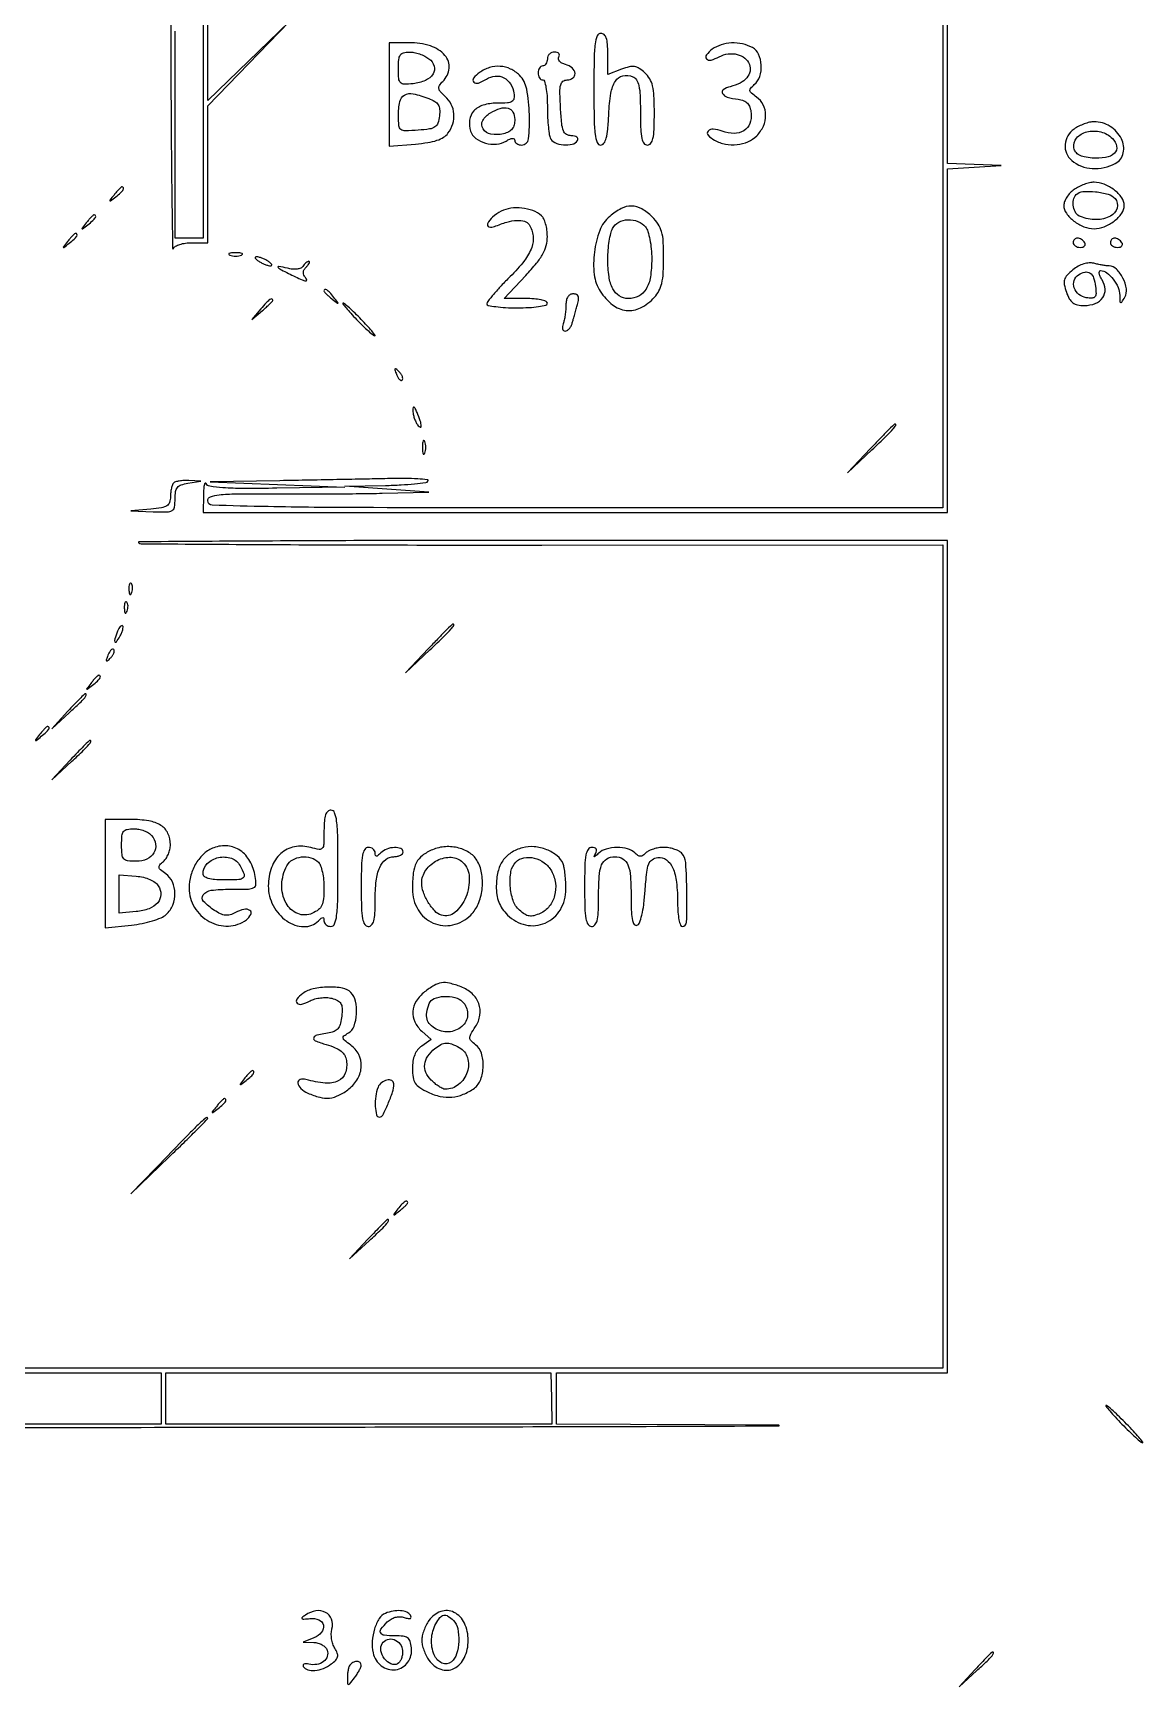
# Model space of a CAD drawing. Extents: x 0 to 968, y 0 to 666.
# Drawn here: x 729.5 to 968, y 31.1 to 387.1 of the extents above; entities that cross this region are included whole.
import ezdxf

# ---------------------------------------------------------------- set-up
doc = ezdxf.new("R2010")
doc.units = 0

msp = doc.modelspace()

# ---------------------------------------------------------------- linework, layer by layer
for points in [[(759, 431), (759.078947, 385.25, 0.001039), (759.145339, 367.791707, 0.001807), (759.282867, 353.30625, 0.00035), (759.455719, 340.788551, 0.818449), (759.662281, 340.75, -0.172505), (760.088808, 341.231263, -0.048881), (761.022149, 341.632812, -0.043052), (762.238446, 341.908066, -0.034139), (763.583333, 342), (767, 342), (767, 356.730217), (767, 371.460435), (775.75, 380.480124), (784.5, 389.499814), (775.75, 381.021985), (767, 372.544156), (767, 401.273659)], [(925, 429.972156), (925, 357.486078), (925, 285), (846, 285, -0.000465), (799.777888, 285.043032, -0.004429), (780.016737, 285.254896, -0.003132), (767.949177, 285.566836, -0.40484), (767, 286.546989, -0.316009), (767.576875, 287.368592, -0.060424), (769.456421, 287.800323, -0.024775), (773.069091, 288.001186, -0.00326), (780.75, 287.997213, 0.001878), (786.745434, 287.977539, 0.001376), (793.398438, 287.999004, 0.00139), (799.698508, 288.054181, 0.003083), (804.5, 288.139195), (814.5, 288.377941), (805.5, 289), (796.5, 289.622059), (805.190983, 289.811029, 0.007951), (808.555328, 289.937729, 0.012166), (811.465293, 290.164802, 0.006722), (813.872279, 290.444417, 0.225631), (814.345978, 290.75, 0.552503), (814.203873, 291.040109, 0.009918), (812.131282, 291.218696, 0.01451), (809.442381, 291.318504, 0.008018), (806.154995, 291.292368, -0.000849), (801.80892, 291.195489, -0.000307), (795.636155, 291.072168, -0.000305), (788.877308, 290.94541, -0.000363), (782.5, 290.834319), (767.5, 290.583901), (782, 290), (796.5, 289.416099), (781.833333, 289.20805, -0.004116), (774.65863, 289.165338, -0.016575), (770.279935, 289.32052, -0.019827), (767.451555, 289.627811, -0.265861), (766.662281, 290.25, 0.484869), (766.467692, 290.306868, 0.182733), (766.282867, 290.03125, 0.0391), (766.143006, 289.112509, 0.012966), (766.078947, 287.75), (766, 284), (846, 284), (926, 284), (926, 320.950096), (926, 357.900192), (931.75, 358.261012), (937.5, 358.621831), (931.75, 358.810916), (926, 359), (926, 386.450096), (926, 413.900192)], [(693.25, 87.240071, 0.000121), (783.862281, 87.351047, 0.000282), (851.725, 87.488824, 0.000543), (889.749947, 87.628751, 0.994807), (889.75, 87.749768), (842, 88.019394), (842, 93.509697), (842, 99), (884, 99), (926, 99), (926, 188.5), (926, 278), (838.833333, 278, 0.000556), (805.444348, 277.962903, 0.000935), (777.423639, 277.848236, 0.00005), (752.270522, 277.695755, 0.665953), (752.183309, 277.483357, 0.197378), (752.69165, 277.271035, 0.000049), (777.854758, 277.124936, 0.000929), (805.780438, 277.017422, 0.000562), (838.849976, 276.988698), (925, 277.010681), (925, 188.505341), (925, 100), (811.005403, 100), (697.010807, 100)]]:
    msp.add_lwpolyline(points, format="xyb")
for points in [[(766, 431), (766, 387), (766, 343), (763, 343), (760, 343), (760, 387.5)], [(726.5, 99), (757, 99), (757, 93.5), (757, 88), (681.55226, 88)]]:
    msp.add_lwpolyline(points)
for points in [[(806, 373.87617), (806, 362.75234), (811.649858, 363.22087, 0.018269), (814.305064, 363.539072, 0.040918), (816.277935, 364.016843, 0.055522), (817.703607, 364.671234, 0.099874), (818.649858, 365.53583, 0.081972), (819.675039, 367.565115, 0.095423), (819.920432, 369.709363, 0.098179), (819.352909, 371.743717, 0.092122), (818.043863, 373.460304, -0.023708), (816.996987, 374.50211, -0.147729), (816.67357, 375.176649, -0.192036), (816.821481, 375.820813, -0.045091), (817.543863, 376.68672, 0.172669), (818.879941, 379.499636, 0.20786), (817.998702, 382.265743, 0.138842), (814.861799, 384.305617, 0.075305), (810.277494, 385), (806, 385)], [(850, 375, 0.004217), (850.053974, 368.600309, 0.02594), (850.280298, 365.312834, 0.055733), (850.701298, 363.530503, 0.316882), (851.45431, 363, 0.246002), (852.163118, 363.3712, 0.087336), (852.657002, 364.443228, 0.043061), (852.991907, 366.377785, 0.010222), (853.20431, 369.645606, -0.027511), (853.652737, 374.13877, -0.104327), (854.647957, 376.763813, -0.199483), (856.220685, 377.85535, -0.145853), (858.364077, 377.690532, -0.165856), (859.173649, 377.015355, -0.084329), (859.669515, 375.769126, -0.043184), (859.931196, 373.671559, -0.00945), (860, 370.031385, 0.0084), (860.061012, 366.400081, 0.044173), (860.303332, 364.421897, 0.103063), (860.763741, 363.378552, 0.24202), (861.5, 363, 0.23859), (862.234039, 363.371411, 0.104938), (862.695216, 364.390835, 0.045229), (862.938448, 366.321391, 0.008734), (863, 369.845012, 0.011424), (862.915999, 373.521099, 0.046463), (862.607363, 375.734393, 0.075415), (861.991634, 377.26726, 0.075828), (860.9499, 378.54534, 0.040531), (859.745269, 379.469779, 0.106964), (858.733261, 379.851179, 0.097335), (857.595972, 379.797956, 0.030034), (855.9499, 379.287191), (853, 378.173728), (853, 382.586864, 0.017209), (852.92687, 384.710963, 0.064794), (852.665026, 386.014477, 0.127015), (852.195065, 386.731289, 0.18657), (851.5, 387, 0.308488), (850.718019, 386.466794, 0.062466), (850.28125, 384.75, 0.027022), (850.053031, 381.510079, 0.004073)], [(875.442702, 383.581761, 0.065094), (874.184247, 382.382359, 0.374519), (874.215869, 381.534565, 0.279734), (875.188243, 381.264099, 0.054345), (876.952126, 381.974379, -0.088531), (878.868281, 382.598321, -0.096857), (880.819303, 382.491065, -0.107111), (882.437066, 381.686642, -0.133164), (883.424872, 380.335185, -0.140131), (883.555844, 378.849999, -0.130347), (882.890844, 377.472373, -0.099101), (881.434072, 376.33173, -0.055262), (879.314337, 375.542758, 0.080535), (877.814404, 374.896845, 0.411117), (877.632745, 374.097033, 0.186475), (878.665257, 373.319723, 0.035895), (881, 372.834676, -0.057817), (882.204253, 372.528995, -0.114724), (883.016809, 371.98195, -0.10948), (883.527866, 371.113137, -0.049692), (883.809932, 369.817258, -0.123547), (883.521321, 367.623861, -0.160975), (882.231213, 366.079354, -0.141722), (880.12757, 365.487801, -0.089205), (877.600876, 365.961647, 0.062011), (875.654887, 366.436745, 0.244996), (874.539817, 366.010739, 0.385237), (874.549011, 365.099917, 0.083663), (875.90625, 364.050173, 0.074188), (878.2762, 363.203046, 0.074954), (880.781628, 363.088824, 0.07815), (883.118019, 363.710487, 0.092604), (885, 365, 0.09236), (886.425993, 367.079008, 0.105295), (886.921688, 369.437174, 0.114504), (886.404159, 371.641086, 0.125941), (884.978172, 373.302736, -0.02144), (883.871735, 374.150658, -0.174111), (883.554481, 374.693031, -0.230334), (883.701143, 375.226551, -0.039278), (884.478172, 375.981884, 0.143037), (885.65806, 377.729202, 0.090596), (885.976681, 380.183856, 0.09331), (885.408809, 382.527721, 0.165388), (884.065741, 383.964816, 0.070034), (881.930664, 384.747949, 0.064115), (879.595686, 384.943754, 0.065666), (877.341455, 384.543938, 0.081351)], [(814.55887, 381.558569, -0.160837), (815.666953, 379.983646, -0.218309), (815.434892, 378.283946, -0.149731), (813.788353, 376.874479, -0.078044), (811.149151, 376.186642, -0.024872), (809.237201, 376.092027, -0.202936), (808.448955, 376.425963, -0.176224), (808.078516, 377.253759, -0.017979), (808, 379.436642, -0.0209), (808.082046, 381.398575, -0.123457), (808.411987, 382.364166, -0.188762), (809.083392, 382.846262, -0.062481), (810.30887, 383, -0.050794), (811.334297, 382.89556, -0.031006), (812.509717, 382.57658, -0.030868), (813.647196, 382.110738, -0.047113)], [(840, 381.5, -0.064853), (839.925306, 380.926543, -0.082425), (839.70625, 380.440625, -0.098894), (839.381354, 380.115568, -0.148195), (839, 380, 0.148195), (838.618646, 379.884432, 0.098894), (838.29375, 379.559375, 0.082425), (838.074694, 379.073457, 0.064853), (838, 378.5, 0.064853), (838.074694, 377.926543, 0.082425), (838.29375, 377.440625, 0.098894), (838.618646, 377.115568, 0.148195), (839, 377, -0.330755), (839.39084, 376.709696, -0.02765), (839.70625, 375.4084, -0.028272), (839.927845, 373.658757, -0.017365), (840, 371.581787, 0.010167), (840.044544, 369.391433, 0.011458), (840.178303, 367.290525, 0.010765), (840.370967, 365.513967, 0.059282), (840.606989, 364.581787, 0.19572), (841.57528, 363.548548, 0.083412), (843.437895, 363.043379, 0.083595), (845.359446, 363.175009, 0.198036), (846.5, 364, 0.191274), (846.567117, 364.378299, 0.184972), (846.357741, 364.70625, 0.109377), (845.859089, 364.928275, 0.050294), (845.147838, 365, -0.135984), (844.108231, 365.288066, -0.167262), (843.464288, 366.05457, -0.068347), (843.093009, 367.634681, -0.009478), (842.838821, 371.001822, -0.008299), (842.704599, 374.372741, -0.063635), (842.868496, 375.944521, -0.175171), (843.36506, 376.706052, -0.163225), (844.25, 377.001822, 0.160167), (845.511399, 377.415075, 0.266547), (845.95015, 378.409331, 0.193739), (845.331509, 379.574389, 0.111495), (843.899384, 380.316061, -0.054424), (843.142843, 380.604735, -0.092644), (842.608928, 381.017417, -0.133697), (842.377158, 381.482644, -0.189716), (842.458401, 381.932692, 0.127198), (842.584129, 382.338365, 0.189138), (842.466306, 382.686478, 0.147197), (842.106799, 382.921133, 0.071618), (841.559017, 383, 0.095165), (840.963945, 382.885705, 0.09695), (840.457961, 382.559375, 0.098802), (840.119235, 382.072373, 0.103052)], [(825.442702, 378.581761, 0.062245), (824.153329, 377.366779, 0.392277), (824.200261, 376.542824, 0.285451), (825.178219, 376.334251, 0.053115), (826.906077, 377.173417, -0.116771), (828.813995, 377.817896, -0.142498), (830.657306, 377.46373, -0.136094), (832.082257, 376.153606, -0.102643), (832.819551, 374.147872, -0.072133), (832.823815, 372.987614, -0.230514), (832.402669, 372.363297, -0.117378), (831.406559, 372.065455, -0.014215), (829.104735, 372, 0.072962), (826.214813, 371.576036, 0.133804), (824.209466, 370.326153, 0.155437), (823.296991, 368.382923, 0.109922), (823.511251, 365.964551, 0.159082), (824.616565, 364.425596, 0.091222), (826.694193, 363.42075, 0.086572), (829.103355, 363.189169, 0.120925), (831.15093, 363.862185, -0.029732), (831.926931, 364.284909, -0.090346), (832.505352, 364.438256, -0.198015), (832.852787, 364.326188, -0.22042), (833, 364.008474, 0.147022), (833.115582, 363.623892, 0.099069), (833.440625, 363.296239, 0.082829), (833.926564, 363.075361, 0.065429), (834.5, 363, 0.382313), (835.957364, 364.305094, 0.035878), (836.158116, 369.529771, 0.037605), (835.557884, 375.040417, 0.151578), (834, 378, 0.086917), (832.083118, 379.345461, 0.092947), (829.867377, 379.91889, 0.092015), (827.576075, 379.65275, 0.083248)], [(814.501276, 372.999515, -0.043748), (815.813648, 372.364334, -0.120455), (816.540873, 371.647854, -0.122039), (816.850228, 370.682803, -0.045505), (816.816376, 369.249515, -0.051883), (816.477261, 367.720372, -0.166245), (815.853056, 366.901627, -0.112191), (814.693378, 366.456511, -0.017705), (812.25, 366.192502, -0.012105), (809.489923, 366.05987, -0.164314), (808.540674, 366.355496, -0.216259), (808.097788, 367.134043, -0.022817), (808, 369.275836, -0.047753), (808.291881, 372.325041, -0.218318), (809.301205, 373.736582, -0.188144), (811.149662, 374.012564, -0.034912)], [(833, 368.519052, -0.058262), (832.861085, 367.330928, -0.10933), (832.442017, 366.464671, -0.108249), (831.693185, 365.850696, -0.05636), (830.556835, 365.424909, -0.104594), (827.883477, 365.324681, -0.213573), (826.176136, 366.472246, -0.271304), (826.125657, 368.252935, -0.136302), (827.75, 369.919901, -0.054332), (829.896514, 370.875531, -0.143741), (831.560484, 370.91676, -0.207606), (832.606797, 370.087559, -0.123434)], [(953.222506, 366.443296, 0.220211), (951.285219, 363.108494, 0.246374), (952.687572, 359.700301, 0.16165), (957.127385, 357.943482, 0.137777), (962.065741, 359.035184, 0.219075), (963.776213, 361.294264, 0.173661), (963.383538, 364.36554, 0.137043), (960.943768, 367.019115, 0.139638), (957.5, 368, 0.058268), (956.553351, 367.889305, 0.029063), (955.395804, 367.542718, 0.02839), (954.224079, 367.0393, 0.037131)], [(961.463089, 364.394054, -0.150785), (962.345343, 362.724275, -0.253358), (961.874588, 361.252169, -0.152019), (959.992906, 360.312172, -0.061423), (957.093908, 360.199436, -0.029342), (955.407474, 360.441378, -0.076399), (954.260469, 360.864834, -0.109309), (953.539924, 361.501811, -0.110859), (953.159924, 362.380173, -0.231753), (953.74209, 364.500412, -0.153542), (955.944219, 365.828392, -0.121383), (958.949783, 365.817465, -0.135871)], [(746.872445, 352.25, 0.001576), (745.99236, 351.120493, 0.377591), (746, 351, 0.377591), (746.120493, 350.99236, 0.001576), (747.25, 351.872445, 0.017685), (748.306759, 352.76332, 0.065617), (748.869516, 353.426111, 0.241985), (748.90695, 353.806605, 0.307699), (748.622445, 354, 0.184603), (748.410139, 353.91885, 0.013803), (747.952641, 353.485937, 0.017649), (747.425681, 352.920402, 0.012436)], [(953.222506, 353.443296, 0.051033), (952.372256, 352.70805, 0.045695), (951.652861, 351.789687, 0.048436), (951.160517, 350.835567, 0.095182), (951, 350, 0.158102), (951.542254, 348.327982, 0.072095), (953.161089, 346.662376, 0.067981), (955.326433, 345.422745, 0.096344), (957.5, 345, 0.096344), (959.673567, 345.422745, 0.067981), (961.838911, 346.662376, 0.072095), (963.457746, 348.327982, 0.158102), (964, 350, 0.158102), (963.457746, 351.672018, 0.072095), (961.838911, 353.337624, 0.067981), (959.673567, 354.577255, 0.096344), (957.5, 355, 0.058268), (956.553351, 354.889305, 0.029063), (955.395804, 354.542718, 0.02839), (954.224079, 354.0393, 0.037131)], [(962, 351.5, -0.245481), (962.437385, 349.460745, -0.20723), (961.036083, 347.72375, -0.121671), (957.987793, 346.974124, -0.091602), (954.581787, 347.606989, -0.156393), (953.615061, 348.383449, -0.098464), (953.062968, 349.735976, -0.097276), (953.066933, 351.211686, -0.148265), (953.666667, 352.333333, -0.181155), (955.115116, 352.992329, -0.04208), (957.835428, 352.950004, -0.04269), (960.541322, 352.443631, -0.153117)], [(830.078969, 348.75942, 0.056737), (828.217963, 347.505191, 0.111812), (827.156032, 346.084001, 0.449713), (827.460391, 345.413674, 0.175523), (828.61355, 345.469247, -0.027231), (831.313993, 346.428177, -0.057806), (833.496945, 346.805775, -0.084407), (835.109331, 346.623422, -0.183319), (836.091055, 345.886911, -0.112465), (836.944221, 343.479268, -0.117427), (836.649947, 340.980357, -0.079982), (835.069771, 338.159553, -0.028794), (832, 334.714286, 0.007988), (830.0842, 332.736276, 0.011709), (828.46875, 330.93125, 0.007209), (827.185477, 329.383337, 0.171085), (827, 328.857143, 0.358722), (827.278889, 328.518439, 0.015499), (828.909375, 328.251786, 0.020399), (831.007972, 328.061724, 0.012382), (833.5, 328, 0.013867), (836.036573, 328.070361, 0.024301), (838.125, 328.288462, 0.022017), (839.685898, 328.599474, 0.345347), (840, 329, 0.314024), (839.729048, 329.388877, 0.035339), (838.637928, 329.70625, 0.032797), (837.140408, 329.927741, 0.02032), (835.363158, 330), (830.726316, 330), (835.363158, 334.957159, 0.015466), (837.691762, 337.606299, 0.046195), (839.048765, 339.599056, 0.064554), (839.758385, 341.39348, 0.061993), (840, 343.334714, 0.033381), (839.907379, 344.720498, 0.035215), (839.631169, 346.056472, 0.037641), (839.227789, 347.163173, 0.113813), (838.744406, 347.797161, 0.083473), (836.86297, 348.889854, 0.062333), (834.526015, 349.449619, 0.062517), (832.131015, 349.41542, 0.085338)], [(853.402087, 347.669438, 0.124788), (851.269262, 344.631689, 0.059797), (850.108337, 339.976446, 0.059552), (850.07942, 335.141183, 0.117298), (851.37716, 331.547133, 0.078816), (854.016445, 328.641189, 0.142639), (856.96118, 327.421178, 0.147463), (860.030252, 327.990466, 0.086351), (863.033829, 330.266686, 0.069146), (863.992601, 331.632793, 0.061506), (864.589678, 333.26332, 0.042779), (864.90672, 335.470626, 0.014289), (865, 338.734016, 0.013441), (864.905028, 342.26622, 0.054532), (864.556938, 344.386509, 0.078644), (863.83263, 345.971509, 0.04999), (862.545455, 347.545455, 0.065117), (860.287256, 349.281279, 0.128637), (858.122445, 349.879074, 0.123767), (855.884949, 349.34875, 0.057905)], [(740.872445, 346.25, 0.001576), (739.99236, 345.120493, 0.377591), (740, 345, 0.377591), (740.120493, 344.99236, 0.001576), (741.25, 345.872445, 0.017685), (742.306759, 346.76332, 0.065617), (742.869516, 347.426111, 0.241985), (742.90695, 347.806605, 0.307699), (742.622445, 348, 0.184603), (742.410139, 347.91885, 0.013803), (741.952641, 347.485937, 0.017649), (741.425681, 346.920402, 0.012436)], [(861.091841, 345.389338, -0.09947), (861.612447, 344.423643, -0.026131), (862.038982, 342.709635, -0.025287), (862.33105, 340.653217, -0.022634), (862.428571, 338.5, -0.036447), (862.146187, 334.631289, -0.097149), (861.228828, 332.033127, -0.141371), (859.650832, 330.542873, -0.119547), (857.412739, 330, -0.141089), (855.471751, 330.55883, -0.13361), (854.076356, 332.073322, -0.086829), (853.253071, 334.682721, -0.033112), (853, 338.5, -0.019869), (853.076131, 340.415043, -0.01923), (853.304085, 342.339173, -0.019557), (853.635753, 344.014131, -0.064289), (854.035184, 345.065741, -0.147929), (855.357658, 346.388937, -0.111994), (857.34782, 346.937339, -0.10704), (859.455148, 346.581148, -0.124986)], [(736.872445, 342.25, 0.001576), (735.99236, 341.120493, 0.377591), (736, 341, 0.377591), (736.120493, 340.99236, 0.001576), (737.25, 341.872445, 0.017685), (738.306759, 342.76332, 0.065617), (738.869516, 343.426111, 0.241985), (738.90695, 343.806605, 0.307699), (738.622445, 344, 0.184603), (738.410139, 343.91885, 0.013803), (737.952641, 343.485937, 0.017649), (737.425681, 342.920402, 0.012436)], [(953, 342, 0.153634), (953.120018, 341.618621, 0.097988), (953.457961, 341.29375, 0.080552), (953.962904, 341.074545, 0.062283), (954.559017, 341, 0.066118), (955.110654, 341.073267, 0.138808), (955.478525, 341.29375, 0.191142), (955.607943, 341.620352, 0.139169), (955.5, 342, 0.06081), (955.193797, 342.382515, 0.051032), (954.7871, 342.70625, 0.053229), (954.346558, 342.926698, 0.089642), (953.940983, 343, 0.105429), (953.581949, 342.923444, 0.099231), (953.276414, 342.70625, 0.096318), (953.071618, 342.381732, 0.092995)], [(961, 342, 0.153634), (961.120018, 341.618621, 0.097988), (961.457961, 341.29375, 0.080552), (961.962904, 341.074545, 0.062283), (962.559017, 341, 0.066118), (963.110654, 341.073267, 0.138808), (963.478525, 341.29375, 0.191142), (963.607943, 341.620352, 0.139169), (963.5, 342, 0.06081), (963.193797, 342.382515, 0.051032), (962.7871, 342.70625, 0.053229), (962.346558, 342.926698, 0.089642), (961.940983, 343, 0.105429), (961.581949, 342.923444, 0.099231), (961.276414, 342.70625, 0.096318), (961.071618, 342.381732, 0.092995)], [(771.75, 339.337719, 0.057986), (772.320008, 339.181385, 0.037979), (773, 339.12966, 0.037979), (773.679992, 339.181385, 0.057986), (774.25, 339.337719, 0.174857), (774.459382, 339.525001, 0.447206), (774.398438, 339.693942, 0.078554), (773.89144, 339.810911, 0.017491), (773, 339.842105, 0.017491), (772.10856, 339.810911, 0.078554), (771.601562, 339.693942, 0.447206), (771.540618, 339.525001, 0.174857)], [(778, 338, 0.026766), (778.647707, 337.628962, 0.024204), (779.353125, 337.315379, 0.024967), (780.012663, 337.096832, 0.067616), (780.5, 337.030626, 0.190341), (780.732273, 337.122372, 0.335455), (780.765625, 337.315379, 0.102785), (780.514186, 337.625641, 0.027796), (780, 338, 0.026766), (779.352293, 338.371038, 0.024204), (778.646875, 338.684621, 0.024967), (777.987337, 338.903168, 0.067616), (777.5, 338.969374, 0.190341), (777.267727, 338.877628, 0.335455), (777.234375, 338.684621, 0.102785), (777.485814, 338.374359, 0.027796)], [(787.449923, 336.918973, -0.15751), (786.99984, 336.53619, -0.066691), (786.224756, 336.330722, -0.054465), (785.236992, 336.313806, -0.03857), (784.142955, 336.500257, 0.013605), (782.254807, 336.919899, 0.727523), (782.134146, 336.701302, 0.088022), (782.861141, 336.158155, 0.003476), (785.850405, 334.680452, 0.010432), (787.308874, 334.00929, 0.066662), (788.089944, 333.786973, 0.471602), (788.276957, 333.956766, 0.162662), (788.124199, 334.35035, -0.059656), (787.693054, 335.017762, -0.124291), (787.566597, 335.619704, -0.125528), (787.741416, 336.205545, -0.061491), (788.223794, 336.823794, 0.025759), (788.631736, 337.276082, 0.063924), (788.866201, 337.654489, 0.160719), (788.89207, 337.89236, 0.353852), (788.759017, 338, 0.126712), (788.466065, 337.924547, 0.04656), (788.110065, 337.682448, 0.042433), (787.752926, 337.332603, 0.039352)], [(952.962762, 336.17093, 0.032071), (951.685032, 334.993002, 0.11943), (951.141415, 334.052658, 0.122346), (951.095348, 332.980692, 0.034423), (951.54423, 331.354668, 0.042635), (952.1843, 329.934328, 0.107094), (952.930905, 329.086475, 0.111226), (953.942624, 328.642056, 0.048126), (955.415095, 328.5, 0.092933), (957.772724, 328.942018, 0.149317), (959.366999, 330.197604, 0.168832), (959.87238, 332.004436, 0.12476), (959.234231, 333.996544, -0.032248), (958.820276, 334.765627, -0.06855), (958.625843, 335.411485, -0.132906), (958.671571, 335.830375, -0.308734), (958.920098, 336, -0.166795), (960.221176, 335.553554, -0.063087), (961.596413, 334.173628, -0.060781), (962.658411, 332.386888, -0.100563), (963.030409, 330.678571, 0.006307), (963.066394, 329.3246, 0.308655), (963.219102, 329.118613, 0.350701), (963.446005, 329.199005, 0.007199), (964.110189, 330.303768, 0.173699), (964.440827, 332.090938, 0.076646), (963.688302, 334.40805, 0.0781), (962.294997, 336.347788, 0.19774), (960.726947, 337.013655, -0.029246), (960.115185, 337.056304, -0.010665), (959.256058, 337.185627, -0.010532), (958.320263, 337.367343, -0.012387), (957.442614, 337.579916, 0.086608), (956.437862, 337.670204, 0.055446), (955.285222, 337.443812, 0.050276), (954.091267, 336.931698, 0.043779)], [(957.82407, 332.593624, -0.025495), (957.924783, 331.075284, -0.177535), (957.683373, 330.384386, -0.219161), (957.08656, 330.094815, -0.040418), (955.834286, 330.170743, -0.136042), (954.22643, 330.872957, -0.141049), (953.236518, 332.294291, -0.159014), (953.216168, 333.894984, -0.17778), (954.151607, 335.113917, -0.087491), (955.554278, 335.690186, -0.207067), (956.640345, 335.477834, -0.162844), (957.404777, 334.464918, -0.051652)], [(792, 331.622445, 0.184603), (792.08115, 331.410139, 0.013803), (792.514063, 330.952641, 0.017649), (793.079598, 330.425681, 0.012436), (793.75, 329.872445, 0.001576), (794.879507, 328.99236, 0.377591), (795, 329, 0.377591), (795.00764, 329.120493, 0.001576), (794.127555, 330.25, 0.017685), (793.23668, 331.306759, 0.065617), (792.573889, 331.869516, 0.241985), (792.193395, 331.90695, 0.307699)], [(778.404988, 327.75), (776.5, 325.5), (778.75, 327.404988, 0.008332), (779.612165, 328.159969, 0.012381), (780.339062, 328.851732, 0.007508), (780.918017, 329.44834, 0.191119), (781, 329.654988, 0.372044), (780.789444, 329.898791, 0.197337), (780.373826, 329.795506, 0.048385), (779.598996, 329.102181, 0.010402)], [(799, 325.5, 0.006872), (800.336189, 324.158789, 0.010289), (801.542711, 323.028125, 0.005603), (802.580837, 322.115467, 0.179379), (802.892334, 322, 0.621612), (802.95928, 322.135642, 0.009195), (802.248961, 323.028125, 0.012869), (801.266168, 324.156936, 0.006921), (800, 325.5, 0.006872), (798.663811, 326.841211, 0.010289), (797.457289, 327.971875, 0.005603), (796.419163, 328.884533, 0.179379), (796.107666, 329, 0.621612), (796.04072, 328.864358, 0.009195), (796.751039, 327.971875, 0.012869), (797.733832, 326.843064, 0.006921)], [(844, 328.581787, -0.021293), (843.955618, 327.540096, -0.016361), (843.821697, 326.409275, -0.016637), (843.626269, 325.358417, -0.037334), (843.393011, 324.581787, 0.057048), (843.236797, 323.976162, 0.101706), (843.269708, 323.46465, 0.148085), (843.480589, 323.129038, 0.180875), (843.825624, 323, 0.145243), (844.259445, 323.128735, 0.069159), (844.703204, 323.514063, 0.059743), (845.089423, 324.08064, 0.051797), (845.353265, 324.75, -0.000755), (845.586128, 325.580144, -0.00036), (845.887922, 326.646875, -0.000357), (846.204794, 327.760793, -0.000508), (846.488041, 328.75, 0.034112), (846.719333, 329.826201, 0.133762), (846.637117, 330.494277, 0.204115), (846.259062, 330.868051, 0.094531), (845.567388, 331, 0.127035), (844.912242, 330.830816, 0.123188), (844.41204, 330.364293, 0.094398), (844.101689, 329.602451, 0.049692)], [(807.564293, 313.706872, 0.036269), (807.866277, 313.059266, 0.070189), (808.210949, 312.604915, 0.120343), (808.538684, 312.40751, 0.278911), (808.806872, 312.473539, 0.20742), (808.927901, 312.779789, 0.082976), (808.837219, 313.231185, 0.063152), (808.558688, 313.753423, 0.043285), (808.124088, 314.266667, 0.011214), (807.463552, 314.893514, 0.400052), (807.270328, 314.888819, 0.286372), (807.21821, 314.663782, 0.008399)], [(811.085598, 306, 0.053798), (811.134067, 305.317134, 0.029384), (811.331527, 304.5, 0.028934), (811.632796, 303.684071, 0.040566), (812, 303, 0.095694), (812.592871, 302.381869, 0.608383), (812.885992, 302.533606, 0.081911), (812.695838, 303.686554, 0.019739), (812, 305.5, 0.014925), (811.608071, 306.341871, 0.152377), (811.343886, 306.615423, 0.491407), (811.161267, 306.535375, 0.051935)], [(909.462408, 297.75), (904.5, 292.5), (909.75, 297.462408, 0.002382), (912.916766, 300.48439, 0.01834), (914.340424, 301.960388, 0.059334), (914.876975, 302.72458, 0.567399), (914.712408, 303, 0.197838), (914.521031, 302.921192, 0.001034), (913.051589, 301.457812, 0.004332), (911.38549, 299.762593, 0.002707)], [(813.157895, 298, 0.017491), (813.189089, 297.10856, 0.078554), (813.306058, 296.601562, 0.447206), (813.474999, 296.540618, 0.174857), (813.662281, 296.75, 0.057986), (813.818615, 297.320008, 0.037979), (813.87034, 298, 0.037979), (813.818615, 298.679992, 0.057986), (813.662281, 299.25, 0.174857), (813.474999, 299.459382, 0.447206), (813.306058, 299.398438, 0.078554), (813.189089, 298.89144, 0.017491)], [(759.666667, 290.333333, 0.11082), (759.409302, 289.927048, 0.030288), (759.195833, 289.193973, 0.029064), (759.04908, 288.310962, 0.026651), (759, 287.390831, -0.078815), (758.807665, 286.178249, -0.176083), (758.241089, 285.453032, -0.100739), (757.093289, 285.023352, -0.016895), (754.75, 284.732205), (750.5, 284.349414), (755.25, 284.174707, 0.010183), (758.27821, 284.125043, 0.131304), (759.360093, 284.41874, 0.227183), (759.865924, 285.161579, 0.037778), (760, 286.933578, -0.037763), (760.11761, 288.488555, -0.134896), (760.519857, 289.391346, -0.141285), (761.314565, 289.938256, -0.042951), (762.75, 290.283746), (765.5, 290.700336), (762.916667, 290.850168, 0.024953), (761.878805, 290.858511, 0.02897), (760.896354, 290.760153, 0.029968), (760.089015, 290.581629, 0.12765)], [(750.078947, 267.416667, 0.018894), (750.137993, 266.670344, 0.168741), (750.279315, 266.37858, 0.470617), (750.461564, 266.395823, 0.054073), (750.683114, 266.8125, 0.051402), (750.839148, 267.359369, 0.05415), (750.876576, 267.916927, 0.060344), (750.797407, 268.402231, 0.126455), (750.604167, 268.729167, 0.296942), (750.385309, 268.77538, 0.208169), (750.200665, 268.592839, 0.077125), (750.089945, 268.112848, 0.028489)], [(749.078947, 263.416667, 0.018894), (749.137993, 262.670344, 0.168741), (749.279315, 262.37858, 0.470617), (749.461564, 262.395823, 0.054073), (749.683114, 262.8125, 0.051402), (749.839148, 263.359369, 0.05415), (749.876576, 263.916927, 0.060344), (749.797407, 264.402231, 0.126455), (749.604167, 264.729167, 0.296942), (749.385309, 264.77538, 0.208169), (749.200665, 264.592839, 0.077125), (749.089945, 264.112848, 0.028489)], [(814.462408, 254.75), (809.5, 249.5), (814.75, 254.462408, 0.002382), (817.916766, 257.48439, 0.01834), (819.340424, 258.960388, 0.059334), (819.876975, 259.72458, 0.567399), (819.712408, 260, 0.197838), (819.521031, 259.921192, 0.001034), (818.051589, 258.457812, 0.004332), (816.38549, 256.762593, 0.002707)], [(747.623539, 258.461341, 0.013074), (747.038161, 256.807875, 0.18392), (747.068872, 256.189955, 0.582659), (747.370907, 256.158973, 0.022794), (748.122073, 257.325003, 0.028467), (748.494276, 258.058111, 0.039963), (748.734072, 258.751423, 0.045448), (748.826923, 259.318576, 0.217548), (748.715202, 259.618131, 0.299281), (748.487156, 259.665262, 0.109577), (748.201425, 259.471425, 0.064271), (747.896209, 259.051117, 0.033338)], [(745.564293, 253.293128, 0.008399), (745.21821, 252.336218, 0.286372), (745.270328, 252.111181, 0.400052), (745.463552, 252.106486, 0.011214), (746.124088, 252.733333, 0.043285), (746.558688, 253.246577, 0.063152), (746.837219, 253.768815, 0.082976), (746.927901, 254.220211, 0.20742), (746.806872, 254.526461, 0.278911), (746.538684, 254.59249, 0.120343), (746.210949, 254.395085, 0.070189), (745.866277, 253.940734, 0.036269)], [(741.872445, 247.25, 0.001576), (740.99236, 246.120493, 0.377591), (741, 246, 0.377591), (741.120493, 245.99236, 0.001576), (742.25, 246.872445, 0.017685), (743.306759, 247.76332, 0.065617), (743.869516, 248.426111, 0.241985), (743.90695, 248.806605, 0.307699), (743.622445, 249, 0.184603), (743.410139, 248.91885, 0.013803), (742.952641, 248.485938, 0.017649), (742.425681, 247.920402, 0.012436)], [(736.946167, 241.25), (733.5, 237.5), (737.25, 240.946167, 0.004068), (739.505211, 243.052752, 0.026699), (740.568348, 244.17594, 0.102567), (740.881757, 244.749449, 0.503731), (740.696167, 245, 0.196596), (740.49958, 244.919596, 0.00223), (739.469273, 243.898438, 0.006442), (738.289043, 242.687395, 0.004107)], [(730.872445, 236.25, 0.001576), (729.99236, 235.120493, 0.377591), (730, 235, 0.377591), (730.120493, 234.99236, 0.001576), (731.25, 235.872445, 0.017685), (732.306759, 236.76332, 0.065617), (732.869516, 237.426111, 0.241985), (732.90695, 237.806605, 0.307699), (732.622445, 238, 0.184603), (732.410139, 237.91885, 0.013803), (731.952641, 237.485938, 0.017649), (731.425681, 236.920402, 0.012436)], [(737.452948, 230.75), (733.5, 226.5), (737.75, 230.452948, 0.003311), (740.308562, 232.864475, 0.023188), (741.492362, 234.10505, 0.084306), (741.879312, 234.739874, 0.530177), (741.702948, 235, 0.197177), (741.508439, 234.920192, 0.00167), (740.331976, 233.751563, 0.005545), (738.989648, 232.379129, 0.003505)], [(745, 206.360097), (745, 194.720194), (750.603189, 195.298494, 0.023154), (752.92909, 195.647985, 0.025379), (755.141314, 196.203893, 0.026802), (756.988962, 196.879448, 0.083051), (758.103189, 197.593385, 0.11532), (759.487869, 199.593212, 0.097895), (759.950851, 202.125791, 0.101706), (759.413318, 204.563105, 0.135826), (757.978172, 206.302736, -0.02144), (756.871735, 207.150658, -0.174111), (756.554481, 207.693031, -0.230334), (756.701143, 208.226551, -0.039278), (757.478172, 208.981884, 0.074369), (758.061082, 209.633756, 0.044554), (758.552963, 210.551306, 0.043541), (758.887801, 211.575354, 0.05731), (759, 212.551016, 0.108619), (758.461792, 214.99928, 0.143918), (756.967351, 216.707815, 0.103121), (754.350778, 217.694949, 0.038829), (750.428571, 218), (745, 218)], [(792, 215.569806, -0.008757), (791.949246, 212.671967, -0.158699), (791.635938, 211.813121, -0.275201), (790.948141, 211.547049, -0.027835), (789.165924, 211.952414, 0.116751), (785.671623, 212.116239, 0.138081), (782.717173, 210.652356, 0.123825), (780.742772, 207.703182, 0.083989), (780.031803, 203.704545, 0.124658), (781.063473, 199.482509, 0.119172), (783.991196, 196.177359, 0.144867), (787.65697, 194.958809, 0.207552), (790.8, 196.2, -0.018208), (791.421376, 196.777696, -0.180052), (791.75, 196.9, -0.354955), (791.943785, 196.742599, -0.051663), (792, 196.2, 0.124206), (792.115468, 195.742343, 0.10078), (792.440625, 195.3525, 0.090584), (792.926996, 195.090529, 0.078509), (793.5, 195, 0.313079), (794.285717, 195.545446, 0.0595), (794.72, 197.333333, 0.025996), (794.947406, 200.699767, 0.003867), (795, 207.5, 0.003867), (794.947406, 214.300233, 0.025996), (794.72, 217.666667, 0.0595), (794.285717, 219.454554, 0.313079), (793.5, 220, 0.186978), (792.804549, 219.730511, 0.126913), (792.334646, 219.011634, 0.064608), (792.073002, 217.703664, 0.017101)], [(754.960174, 214.547988, -0.135246), (755.806565, 212.672178, -0.173872), (755.453014, 210.826867, -0.15547), (753.947549, 209.483055, -0.105452), (751.682612, 209, -0.027675), (749.802054, 209.104168, -0.182534), (748.977329, 209.524931, -0.164461), (748.58977, 210.41193, -0.021486), (748.5, 212.5, -0.021342), (748.585127, 214.493428, -0.140568), (748.937683, 215.416991, -0.189146), (749.670343, 215.869172, -0.0448), (751.127555, 216, -0.048898), (752.221977, 215.892714, -0.041702), (753.337253, 215.573471, -0.043675), (754.309062, 215.104704, -0.085542)], [(768.319703, 211.922562, 0.095398), (766.235987, 210.660648, 0.071812), (764.521588, 208.594681, 0.068085), (763.387649, 206.009286, 0.069453), (763, 203.232039, 0.138082), (764.163826, 199.098143, 0.130098), (767.33344, 196.066244, 0.135568), (771.479337, 195.073797, 0.154765), (775.309841, 196.435803, 0.108759), (776.2875, 197.583858, 0.388103), (776.067645, 198.438904, 0.204349), (774.79036, 198.665471, 0.066047), (772.953609, 197.975172, -0.052739), (771.800805, 197.506667, -0.09673), (770.794553, 197.418116, -0.085145), (769.743757, 197.714557, -0.033812), (768.432942, 198.451981, -0.058525), (766.12824, 200.381244, -0.36584), (766.049285, 201.802614, -0.205707), (767.735232, 202.765911, -0.028344), (771.861328, 203, 0.006042), (775.743904, 203.04692, 0.112764), (776.92258, 203.346314, 0.278201), (777.369754, 204.067894, 0.047313), (777.230758, 205.75, 0.081803), (776.069798, 209.029447, 0.115892), (774.003409, 211.31886, 0.128026), (771.300441, 212.308993, 0.113174)], [(800, 203.5, 0.00643), (800.057625, 199.019073, 0.037256), (800.294118, 196.666667, 0.088943), (800.74803, 195.431192, 0.266366), (801.5, 195, 0.212866), (802.216581, 195.319552, 0.117689), (802.682624, 196.177624, 0.053966), (802.933691, 197.77997, 0.0119), (803, 200.565741, -0.026681), (803.227279, 204.821978, -0.074505), (803.980699, 207.707127, -0.124474), (805.257097, 209.379737, -0.169413), (807.035184, 210, 0.048922), (807.787094, 210.073747, 0.068922), (808.422835, 210.29375, 0.089104), (808.850907, 210.618175, 0.188314), (809, 211, 0.308176), (808.49618, 211.73979, 0.104548), (807.144926, 211.967148, 0.079759), (805.486565, 211.629559, 0.106751), (804.2, 210.8, -0.018208), (803.578624, 210.222304, -0.180052), (803.25, 210.1, -0.354955), (803.056215, 210.257401, -0.051663), (803, 210.8, 0.124206), (802.884532, 211.257657, 0.10078), (802.559375, 211.6475, 0.090584), (802.073004, 211.909471, 0.078509), (801.5, 212, 0.266366), (800.74803, 211.568808, 0.088943), (800.294118, 210.333333, 0.037256), (800.057625, 207.980927, 0.00643)], [(815.32949, 211.496493, 0.06108), (813.154713, 210.251201, 0.114984), (811.858407, 208.711522, 0.090228), (811.194403, 206.493374, 0.02773), (811, 202.990793, 0.134789), (812.204859, 198.602554, 0.156069), (815.43597, 195.738603, 0.16004), (819.663274, 195.322131, 0.142506), (823.545455, 197.454545, 0.097125), (825.125185, 199.804985, 0.067743), (825.95762, 202.898883, 0.066839), (825.93836, 206.149431, 0.088226), (825.021109, 208.960558, 0.121473), (823.417422, 210.741203, 0.085193), (820.94932, 211.860905, 0.079571), (818.081048, 212.140342, 0.084282)], [(834.654879, 211.9171, 0.073328), (832.172193, 210.81175, 0.101635), (830.424328, 209.1242, 0.0938), (829.393602, 206.77411, 0.054527), (829.031803, 203.704545, 0.037448), (829.157914, 201.810444, 0.057177), (829.573852, 200.218574, 0.059423), (830.324371, 198.806435, 0.044575), (831.454545, 197.454545, 0.142506), (835.336726, 195.322131, 0.16004), (839.56403, 195.738603, 0.156069), (842.795141, 198.602554, 0.134789), (844, 202.990793, 0.014344), (843.954348, 204.581831, 0.013956), (843.817528, 206.182285, 0.013997), (843.618782, 207.580638, 0.049348), (843.378819, 208.455198, 0.132963), (842.11899, 210.180246, 0.074605), (839.85944, 211.494167, 0.07085), (837.172172, 212.141273, 0.092089)], [(848, 203.5, 0.00643), (848.057625, 199.019073, 0.037256), (848.294118, 196.666667, 0.088943), (848.74803, 195.431192, 0.266366), (849.5, 195, 0.220335), (850.221864, 195.334335, 0.114266), (850.686636, 196.236369, 0.051266), (850.93522, 197.929414, 0.010836), (851, 200.918213, -0.013962), (851.134498, 205.733892, -0.078159), (851.675206, 208.247978, -0.168731), (852.752838, 209.521794, -0.134381), (854.5, 210, -0.134983), (856.249784, 209.518851, -0.168909), (857.327218, 208.238248, -0.077645), (857.866418, 205.70614, -0.013709), (858, 200.834879, 0.010667), (858.060634, 197.993075, 0.044363), (858.28492, 196.295144, 0.103111), (858.677461, 195.428956, 0.325291), (859.25, 195.245043, 0.228685), (859.806919, 195.782714, 0.029781), (860.298355, 197.407004, 0.027054), (860.711273, 199.674098, 0.013489), (861, 202.578376, -0.007849), (861.356997, 206.633487, -0.064905), (861.783475, 208.429538, -0.156111), (862.515094, 209.348301, -0.112344), (863.748388, 209.81934, -0.197824), (865.575484, 209.353743, -0.131872), (866.931784, 207.636298, -0.074654), (867.751943, 204.517847, -0.027043), (868, 199.9349, 0.019081), (868.072214, 198.043317, 0.030914), (868.29375, 196.449627, 0.032102), (868.610348, 195.278912, 0.321017), (869, 195, 0.405598), (869.942241, 195.914841, 0.010541), (869.996439, 202.348289, 0.013409), (869.744909, 208.716876, 0.181739), (868.8, 210.8, 0.082665), (868.155329, 211.260669, 0.03742), (867.18875, 211.6475, 0.035729), (866.083486, 211.911486, 0.040779), (865, 212, 0.040779), (863.916514, 211.911486, 0.035729), (862.81125, 211.6475, 0.03742), (861.844671, 211.260669, 0.082665), (861.2, 210.8, -0.049631), (860.547259, 210.265408, -0.147822), (860, 210.1, -0.147822), (859.452741, 210.265408, -0.049631), (858.8, 210.8, 0.134427), (857.258939, 211.678563, 0.064426), (854.980667, 211.958408, 0.063917), (852.677094, 211.647601, 0.122203), (851.053296, 210.75, -0.004358), (850.313322, 210.075073, -0.184745), (850.117076, 210, -0.561535), (850.058975, 210.095303, -0.009535), (850.412313, 210.75, 0.087002), (850.594432, 211.264193, 0.193826), (850.506955, 211.662721, 0.175017), (850.155725, 211.916285, 0.069806), (849.559017, 212, 0.253235), (848.769553, 211.572762, 0.099657), (848.295853, 210.386962, 0.039184), (848.056584, 208.073753, 0.006185)], [(773.964816, 208.065741, -0.029465), (774.823584, 206.205455, -0.314824), (774.638977, 205.439244, -0.173104), (773.698661, 205.061974, -0.009687), (770.5, 205, -0.01852), (768.496591, 205.074233, -0.051836), (767.115385, 205.322222, -0.088723), (766.287744, 205.730437, -0.238261), (766, 206.3, -0.200812), (766.923478, 208.506635, -0.140903), (769.318917, 209.809451, -0.137293), (772.08804, 209.657784, -0.190196)], [(790.8, 208.8, -0.114156), (791.263672, 208.05725, -0.029192), (791.6475, 206.683077, -0.028193), (791.911707, 205.02091, -0.025321), (792, 203.278561, -0.021008), (791.900913, 200.921307, -0.086424), (791.539818, 199.544204, -0.11988), (790.802994, 198.609343, -0.059361), (789.504062, 197.819897, -0.207071), (786.343012, 197.759337, -0.174563), (783.840681, 200.020707, -0.13214), (782.928486, 203.960302, -0.114541), (784.035184, 208.065741, -0.142728), (785.268883, 209.325523, -0.101395), (787.162596, 209.932585, -0.098471), (789.191474, 209.753189, -0.125883)], [(821.8, 208.8, -0.188752), (823.214917, 205.564793, -0.105846), (822.470879, 201.275025, -0.120155), (820.14132, 198.024365, -0.259916), (817.223421, 197.429089, -0.129443), (815.817607, 198.319862, -0.049792), (814.409364, 200.175949, -0.049274), (813.349176, 202.36463, -0.088383), (813, 204.324547, -0.157717), (813.898386, 207.101797, -0.11921), (816.349013, 209.198752, -0.127239), (819.357603, 209.863213, -0.189637)], [(840.87222, 206.930706, -0.094136), (841.738126, 204.332832, -0.098015), (841.572437, 201.6373, -0.103728), (840.417289, 199.326226, -0.118814), (838.476475, 197.807327, -0.038393), (837.110359, 197.307451, -0.107128), (836.097135, 197.245987, -0.107403), (835.150935, 197.609545, -0.038705), (834.004062, 198.496324, -0.128665), (832.646197, 200.571996, -0.062571), (832.017276, 203.700164, -0.063305), (832.182749, 206.818483, -0.152655), (833.242976, 208.842976, -0.151535), (834.980693, 209.75787, -0.10777), (837.195373, 209.689462, -0.098676), (839.342648, 208.672512, -0.105975)], [(756.393608, 203.75, -0.145218), (756.925789, 201.835802, -0.17402), (756.267307, 200.09611, -0.128567), (754.414415, 198.804849, -0.067113), (751.648723, 198.189635), (748, 197.879269), (748, 202), (748, 206.120731), (751.648723, 205.810365, -0.037715), (753.178458, 205.563103, -0.043531), (754.579057, 205.094831, -0.0486), (755.705108, 204.46971, -0.102178)], [(787.442702, 180.581761, 0.064902), (786.175421, 179.374871, 0.382539), (786.217975, 178.533721, 0.27399), (787.212262, 178.274889, 0.052852), (789.007494, 179.004011, -0.057283), (790.021818, 179.405568, -0.036364), (791.271138, 179.645603, -0.03624), (792.549772, 179.702763, -0.054587), (793.65394, 179.550719, -0.051157), (794.936505, 179.085263, -0.152978), (795.608942, 178.453833, -0.124302), (795.8787, 177.46335, -0.028798), (795.810799, 175.723878, -0.035197), (795.556455, 174.214685, -0.08597), (795.109892, 173.183977, -0.113875), (794.434891, 172.537702, -0.095242), (793.5, 172.19964, 0.01285), (790.49301, 171.643868, 0.253756), (789.802138, 171.055447, 0.415345), (790.08576, 170.418696, 0.020287), (792.5, 169.608289, -0.026702), (794.426136, 168.934127, -0.070578), (795.682609, 168.196258, -0.097568), (796.442957, 167.301483, -0.092084), (796.826764, 166.166863, -0.118405), (796.572152, 163.442185, -0.203954), (795.075258, 161.773821, -0.135465), (792.259884, 161.29681, -0.045319), (788.125, 162.100733, 0.147921), (786.857776, 162.086657, 0.365153), (786.394849, 161.357635, 0.175779), (787.019805, 160.164401, 0.07836), (788.521158, 159.172314, 0.043863), (791.077467, 158.268465, 0.088639), (793.200169, 158.108171, 0.091808), (795.198285, 158.69259, 0.049757), (797.365141, 160.07258, 0.098327), (799.266484, 162.292478, 0.118395), (800.014666, 164.928686, 0.126733), (799.466978, 167.482268, 0.122693), (797.75, 169.489711, -0.013278), (796.422992, 170.489365, -0.179153), (796.113569, 171.000819, -0.284713), (796.288496, 171.458303, -0.032581), (797.25, 172.096105, 0.18148), (798.452222, 173.549229, 0.067359), (798.981693, 176.193471, 0.066207), (798.790295, 178.958344, 0.147062), (797.8, 180.8, 0.155814), (795.998887, 181.729125, 0.04708), (792.891464, 181.956443, 0.047399), (789.678444, 181.582721, 0.105603)], [(813.634859, 180.92742, 0.084416), (811.841068, 178.946433, 0.123698), (811.102063, 176.725854, 0.130006), (811.514888, 174.500672, 0.098626), (813.000537, 172.499514), (815.001074, 170.689053), (813.000537, 169.287823, 0.074357), (812.122476, 168.45418, 0.06822), (811.49583, 167.37646, 0.059532), (811.12312, 166.037677, 0.038167), (811, 164.427117, 0.037121), (811.142064, 162.516236, 0.110652), (811.61228, 161.29967, 0.103943), (812.575982, 160.356892, 0.030587), (814.394478, 159.348929, 0.058231), (816.996299, 158.461695, 0.075563), (819.507994, 158.30711, 0.076003), (821.940968, 158.905295, 0.059749), (824.310655, 160.237507, 0.150776), (825.682928, 162.080656, 0.078143), (826.215168, 164.929145, 0.079126), (825.846894, 167.764294, 0.164544), (824.578921, 169.56595, -0.038315), (823.611544, 170.394021, -0.198158), (823.346142, 171.030627, -0.13265), (823.556367, 171.820824, -0.014066), (824.564354, 173.457873, 0.107408), (825.510629, 175.926513, 0.125958), (825.264587, 178.415061, 0.121028), (823.834103, 180.551386, 0.094419), (821.447191, 182.020078, 0.030512), (818.991139, 182.786059, 0.095355), (817.27017, 182.874205, 0.098432), (815.670416, 182.316949, 0.033785)], [(821.8, 178.8, -0.194953), (822.872472, 176.265636, -0.198502), (821.86719, 173.72416, -0.169929), (819.178117, 172.373122, -0.156339), (816.126493, 172.932303, -0.074113), (814.821961, 173.902271, -0.129029), (814.148179, 175.060583, -0.112024), (814.079367, 176.520766, -0.047631), (814.606989, 178.418213, -0.21129), (815.684901, 179.501606, -0.079782), (817.820494, 179.961826, -0.074892), (820.147721, 179.736601, -0.135677)], [(821.065741, 168.964816, -0.200352), (822.840329, 166.787903, -0.15405), (822.786964, 163.691279, -0.142602), (820.932194, 161.016036, -0.171987), (818.065741, 160, -0.116016), (817.527026, 160.126704, -0.028564), (816.732224, 160.580837, -0.027703), (815.85792, 161.220468, -0.024603), (815.022681, 161.977319, -0.093585), (813.899211, 163.623829, -0.133513), (813.641895, 165.365404, -0.122466), (814.302563, 167.107467, -0.071715), (815.830866, 168.75, -0.043626), (817.140184, 169.628611, -0.116224), (818.217002, 169.929438, -0.103238), (819.392772, 169.733977, -0.030238)], [(774.872445, 162.25, 0.001576), (773.99236, 161.120493, 0.377591), (774, 161, 0.377591), (774.120493, 160.99236, 0.001576), (775.25, 161.872445, 0.017685), (776.306759, 162.76332, 0.065617), (776.869516, 163.426111, 0.241985), (776.90695, 163.806605, 0.307699), (776.622445, 164, 0.184603), (776.410139, 163.91885, 0.013803), (775.952641, 163.485938, 0.017649), (775.425681, 162.920402, 0.012436)], [(803.606989, 160.418213, 0.059057), (803.120036, 158.498587, 0.044132), (803.027757, 156.315612, 0.045063), (803.276524, 154.498075, 0.349441), (803.902175, 154, 0.280883), (804.623312, 154.439809, 0.016651), (805.764764, 156.850703, 0.023959), (806.721593, 159.385214, 0.078428), (807, 161.149223, 0.289736), (806.561151, 161.842975, 0.165215), (805.539178, 161.961302, 0.111878), (804.340696, 161.404336, 0.137488)], [(768.872445, 156.25, 0.001576), (767.99236, 155.120493, 0.377591), (768, 155, 0.377591), (768.120493, 154.99236, 0.001576), (769.25, 155.872445, 0.017685), (770.306759, 156.76332, 0.065617), (770.869516, 157.426111, 0.241985), (770.90695, 157.806605, 0.307699), (770.622445, 158, 0.184603), (770.410139, 157.91885, 0.013803), (769.952641, 157.485938, 0.017649), (769.425681, 156.920402, 0.012436)], [(758.47654, 145.75), (750.5, 137.5), (758.75, 145.47654, 0.001604), (761.912967, 148.554356, 0.002609), (764.576563, 151.1903, 0.000381), (766.923053, 153.540372, 0.198516), (767, 153.72654, 0.618992), (766.696578, 153.877726, 0.026504), (765.516407, 152.885156, 0.011243), (763.331984, 150.74677, 0.001254)], [(807.872445, 134.25, 0.001576), (806.99236, 133.120493, 0.377591), (807, 133, 0.377591), (807.120493, 132.99236, 0.001576), (808.25, 133.872445, 0.012436), (808.920402, 134.425681, 0.017649), (809.485937, 134.952641, 0.013803), (809.91885, 135.410139, 0.184603), (810, 135.622445, 0.307699), (809.806605, 135.90695, 0.241985), (809.426111, 135.869516, 0.065617), (808.76332, 135.306759, 0.017685)], [(801.452948, 127.75), (797.5, 123.5), (801.75, 127.452948, 0.003311), (804.308562, 129.864475, 0.023188), (805.492362, 131.10505, 0.084306), (805.879312, 131.739874, 0.530177), (805.702948, 132, 0.197177), (805.508439, 131.920192, 0.00167), (804.331976, 130.751563, 0.005545), (802.989648, 129.379129, 0.003505)], [(963.5, 88, 0.005974), (965.033064, 86.467072, 0.009065), (966.405414, 85.175, 0.004426), (967.589447, 84.119012, 0.181827), (967.905896, 84, 0.63008), (967.97145, 84.136996, 0.006792), (967.111664, 85.175, 0.011026), (965.963053, 86.465214, 0.006011), (964.5, 88, 0.005974), (962.966936, 89.532928, 0.009065), (961.594586, 90.825, 0.004426), (960.410553, 91.880988, 0.181827), (960.094104, 92, 0.63008), (960.02855, 91.863004, 0.006792), (960.888336, 90.825, 0.011026), (962.036947, 89.534786, 0.006011)], [(788, 46.939937, 0.023651), (787.30112, 46.410012, 0.483042), (787.306944, 46.179293, 0.184348), (787.67421, 46.073295, 0.008723), (788.97535, 46.20525, -0.129236), (790.902931, 45.936499, -0.248241), (791.86776, 44.764084, -0.232293), (791.469811, 43.23472, -0.120184), (789.824241, 42.058626), (787.5, 41.126773), (789.781385, 41.063386, -0.06376), (790.699502, 40.91981, -0.059865), (791.573073, 40.548348, -0.064215), (792.273177, 40.016236, -0.106964), (792.677102, 39.399075, -0.172894), (792.708641, 38.085426, -0.150971), (791.908579, 36.960181, -0.123262), (790.453591, 36.331681, -0.099752), (788.74862, 36.393738, 0.040198), (788.113325, 36.492924, 0.116189), (787.676325, 36.423827, 0.253123), (787.501853, 36.211052, 0.188317), (787.557637, 35.906741, 0.1889), (788.50613, 35.194896, 0.089966), (790.050195, 35.054039, 0.073569), (791.858109, 35.487563, 0.064021), (793.55887, 36.439096, 0.037511), (794.5284, 37.277406, 0.141817), (794.909838, 37.97378, 0.149568), (794.849972, 38.743925, 0.043301), (794.313487, 39.823868, -0.060765), (793.901539, 40.731115, -0.040062), (793.645861, 41.849418, -0.040031), (793.571639, 42.995609, -0.060178), (793.706885, 43.98713, 0.150723), (793.616271, 46.072925, 0.189912), (792.355049, 47.516843, 0.16163), (790.258857, 47.848659, 0.109932)], [(805.185376, 47.316178, 0.161943), (803.868612, 46.203352, 0.061538), (802.864081, 43.984525, 0.057398), (802.35904, 41.323063, 0.072392), (802.538363, 38.825334, 0.175864), (804.314499, 36.019676, 0.199931), (807.369099, 35.1953, 0.209189), (810.003386, 36.786892, 0.184708), (810.800558, 39.914404, 0.049286), (810.502817, 41.282988, 0.158931), (809.9626, 42.027133, 0.129848), (809.01264, 42.394916, 0.028535), (807.25, 42.490334, -0.023717), (804.948233, 42.592718, -0.248301), (804.183204, 43.092449, -0.299922), (804.247592, 43.923039, -0.031326), (805.605372, 45.462515, -0.063662), (806.407026, 46.082433, -0.067884), (807.322073, 46.464503, -0.069561), (808.285867, 46.581769, -0.072504), (809.230602, 46.42681, 0.023691), (810.102903, 46.194798, 0.137945), (810.572902, 46.223775, 0.355136), (810.719593, 46.461656, 0.106314), (810.566212, 46.892866, 0.158507), (809.771025, 47.566492, 0.077635), (808.465083, 47.877049, 0.064312), (806.860274, 47.796842, 0.050586)], [(814.556704, 45.777494, 0.037131), (813.9607, 44.775921, 0.02839), (813.457282, 43.604196, 0.029063), (813.110695, 42.446649, 0.058268), (813, 41.5, 0.058268), (813.110695, 40.553351, 0.029063), (813.457282, 39.395804, 0.02839), (813.9607, 38.224079, 0.037131), (814.556704, 37.222506, 0.154929), (817.08411, 35.291693, 0.206325), (819.936155, 35.468703, 0.168695), (822.185273, 37.799207, 0.108772), (823, 41.5, 0.108772), (822.185273, 45.200793, 0.168695), (819.936155, 47.531297, 0.206325), (817.08411, 47.708307, 0.154929)], [(819.8, 45.8, -0.148279), (820.744701, 44.033062, -0.060689), (820.951632, 41.291722, -0.060694), (820.494399, 38.581377, -0.148504), (819.391787, 36.910192, -0.28746), (817.359788, 36.638542, -0.190616), (815.676245, 38.384657, -0.111872), (815.106396, 41.752281, -0.109486), (816.035184, 45.065741, -0.045172), (816.912064, 46.399252, -0.178412), (817.737817, 46.900679, -0.192973), (818.648328, 46.726848, -0.053926)], [(808.832297, 39.632297, -0.060707), (808.886695, 38.845045, -0.048953), (808.759806, 38.006056, -0.050612), (808.482167, 37.243255, -0.083995), (808.086637, 36.686637, -0.264722), (806.809837, 36.336258, -0.137535), (805.332374, 37.188288, -0.113401), (804.323969, 38.83857, -0.173993), (804.360232, 40.496365, -0.182211), (805.29878, 41.551738, -0.170195), (806.731851, 41.762899, -0.152351), (808.101593, 41.026585, -0.147283)], [(797.666667, 36.333333, 0.107314), (797.411805, 35.937102, 0.032736), (797.205176, 35.250521, 0.031099), (797.068758, 34.429774, 0.029456), (797.031803, 33.583333, 0.007981), (797.074507, 32.216202, 0.373292), (797.252588, 32.029485, 0.254761), (797.535183, 32.150429, 0.004985), (798.531803, 33.44113, 0.018293), (799.093849, 34.24362, 0.021005), (799.568717, 35.049658, 0.020657), (799.910717, 35.759313, 0.102298), (800, 36.19113, 0.210774), (799.763279, 36.727734, 0.171398), (799.179155, 36.97495, 0.120713), (798.391894, 36.832185, 0.091691)], [(931.946167, 35.25), (928.5, 31.5), (932.25, 34.946167, 0.004068), (934.505211, 37.052752, 0.026699), (935.568348, 38.17594, 0.102567), (935.881757, 38.749449, 0.503731), (935.696167, 39, 0.196596), (935.49958, 38.919596, 0.00223), (934.469273, 37.898438, 0.006442), (933.289043, 36.687395, 0.004107)]]:
    msp.add_lwpolyline(points, format="xyb", close=True)
msp.add_lwpolyline([(840.86373, 93.5), (840.990524, 88), (799.495262, 88), (758, 88), (758, 93.5), (758, 99), (799.368467, 99), (840.736935, 99)], close=True)

doc.saveas('drawing.dxf')
